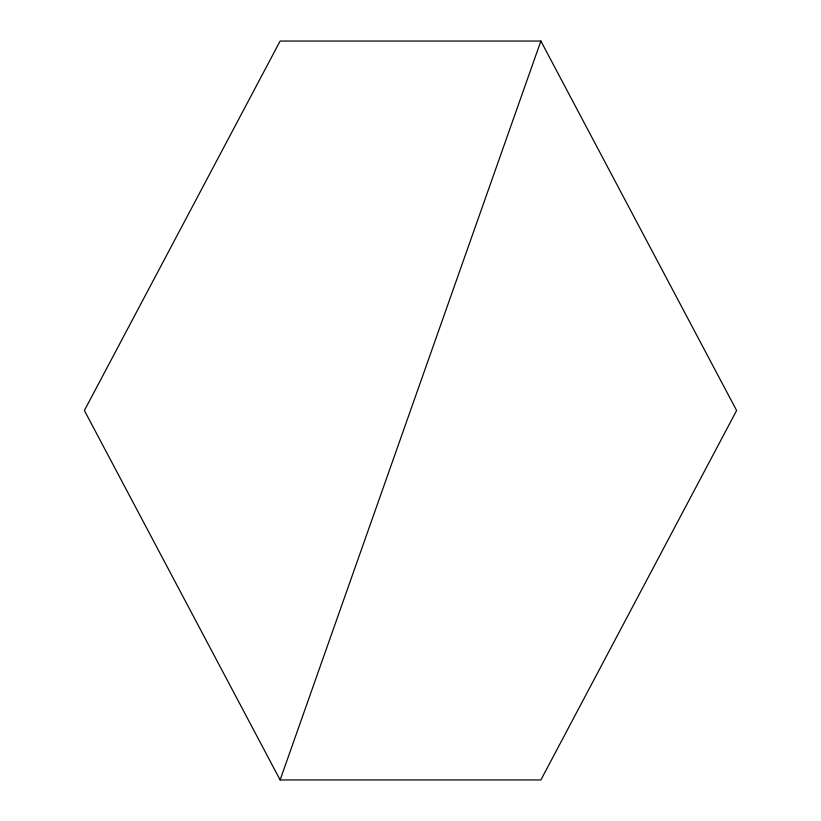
<?xml version="1.0" encoding="UTF-8"?>
<svg xmlns="http://www.w3.org/2000/svg" width="821" height="821" viewBox="0 0 821 821"><rect width="100%" height="100%" fill="white"/><g stroke="black" fill="none" stroke-linecap="round" stroke-linejoin="round"><path stroke-width="1.23" d="M280.125 779.95L540.875 41.05L280.125 41.05L84.389 410.5L280.125 779.95L540.875 779.95L736.611 410.5L540.875 41.05"/></g></svg>
